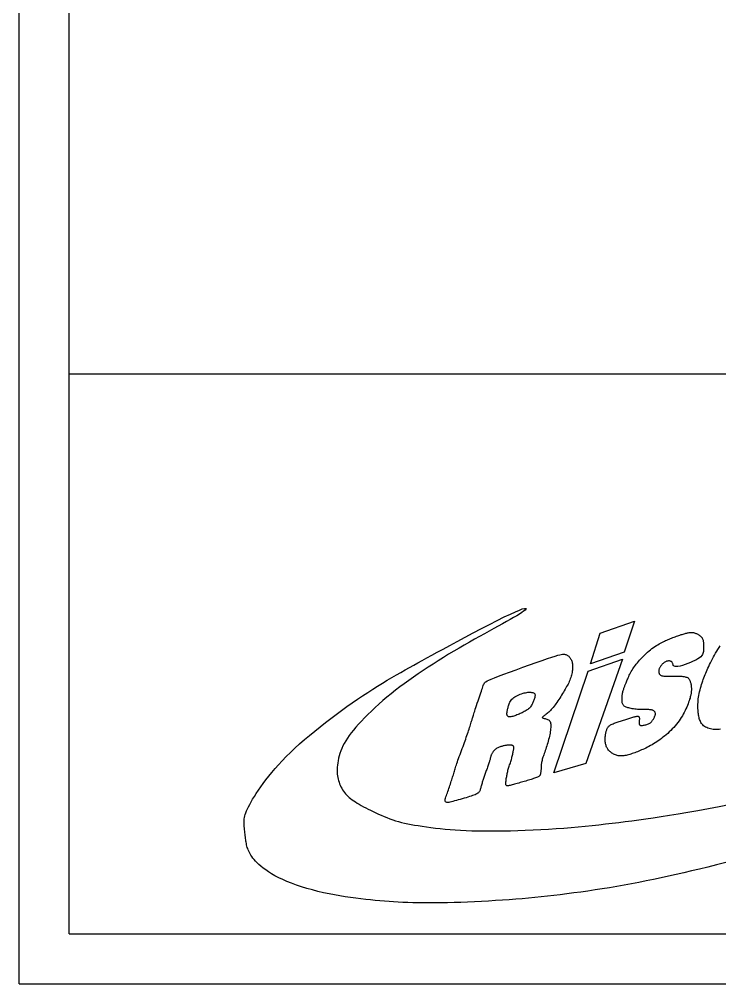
# Model space of a CAD drawing. Extents: x 275 to 562, y 265 to 469.
# Drawn here: x 274.9 to 292.41, y 264.95 to 289.07 of the extents above; entities that cross this region are included whole.
import ezdxf

# ---------------------------------------------------------------- set-up
doc = ezdxf.new("R2010")
doc.units = 0
doc.layers.add('圖框層', color=7, linetype='CONTINUOUS')
doc.layers.add('輪廓線層', color=7, linetype='CONTINUOUS')

msp = doc.modelspace()

# ---------------------------------------------------------------- linework, layer by layer
at = {"layer": '圖框層', "color": 7}
for p, q in [((274.898, 264.945), (274.898, 468.914)), ((276.148, 266.195), (276.148, 467.665)), ((276.148, 280.195), (560.648, 280.195)), ((276.148, 266.195), (560.648, 266.195)), ((274.898, 264.945), (561.898, 264.945))]:
    msp.add_line(p, q, dxfattribs=at)
at = {"layer": '輪廓線層', "color": 7}
for points in [[(292.558, 267.976), (292.329, 267.918), (292.111, 267.864), (291.903, 267.813), (291.702, 267.766), (291.507, 267.721), (291.316, 267.677), (291.127, 267.635), (290.94, 267.594), (290.754, 267.555), (290.569, 267.516), (290.385, 267.48), (290.202, 267.444), (290.019, 267.41), (289.837, 267.378), (289.654, 267.347), (289.472, 267.317), (289.291, 267.289), (289.111, 267.263), (288.934, 267.238), (288.759, 267.214), (288.588, 267.192), (288.421, 267.171), (288.258, 267.151), (288.099, 267.133), (287.941, 267.116), (287.785, 267.1), (287.629, 267.085), (287.471, 267.071), (287.31, 267.058), (287.146, 267.046), (286.977, 267.034), (286.804, 267.023), (286.63, 267.013), (286.454, 267.003), (286.278, 266.995), (286.104, 266.987), (285.932, 266.98), (285.765, 266.975), (285.603, 266.971), (285.446, 266.968), (285.295, 266.966), (285.148, 266.965), (285.007, 266.966), (284.87, 266.967), (284.739, 266.97), (284.612, 266.974), (284.489, 266.978), (284.371, 266.984), (284.254, 266.991), (284.14, 266.999), (284.026, 267.008), (283.912, 267.018), (283.796, 267.029), (283.678, 267.04), (283.558, 267.053), (283.434, 267.067), (283.308, 267.082), (283.178, 267.1), (283.047, 267.119), (282.913, 267.14), (282.778, 267.165), (282.641, 267.192), (282.502, 267.222), (282.363, 267.255), (282.225, 267.291), (282.089, 267.33), (281.956, 267.37), (281.828, 267.413), (281.705, 267.457), (281.59, 267.503), (281.482, 267.55), (281.382, 267.597), (281.29, 267.646), (281.205, 267.694), (281.128, 267.742), (281.057, 267.79), (280.994, 267.837), (280.937, 267.882), (280.886, 267.926), (280.841, 267.968), (280.802, 268.009), (280.767, 268.048), (280.737, 268.086), (280.711, 268.123), (280.688, 268.158), (280.668, 268.193), (280.65, 268.227), (280.634, 268.26), (280.62, 268.292), (280.608, 268.324), (280.598, 268.356), (280.589, 268.387), (280.581, 268.418), (280.575, 268.45), (280.569, 268.482), (280.564, 268.514), (280.56, 268.547), (280.556, 268.58), (280.552, 268.614), (280.548, 268.649), (280.544, 268.685), (280.54, 268.721), (280.536, 268.759), (280.531, 268.797), (280.526, 268.836), (280.522, 268.875), (280.519, 268.914), (280.517, 268.953), (280.516, 268.991), (280.517, 269.029), (280.521, 269.066), (280.527, 269.104), (280.535, 269.142), (280.547, 269.181), (280.561, 269.223), (280.58, 269.267), (280.602, 269.316), (280.628, 269.369), (280.658, 269.427), (280.692, 269.49), (280.731, 269.558), (280.775, 269.63), (280.823, 269.706), (280.875, 269.786), (280.932, 269.869), (280.994, 269.955), (281.061, 270.043), (281.132, 270.134), (281.209, 270.228), (281.291, 270.324), (281.379, 270.422), (281.472, 270.522), (281.571, 270.624), (281.677, 270.728), (281.789, 270.834), (281.906, 270.941), (282.028, 271.049), (282.155, 271.157), (282.284, 271.265), (282.416, 271.372), (282.549, 271.477), (282.684, 271.581), (282.818, 271.682), (282.952, 271.781), (283.085, 271.877), (283.218, 271.97), (283.349, 272.06), (283.479, 272.147), (283.607, 272.231), (283.733, 272.312), (283.856, 272.389), (283.977, 272.463), (284.096, 272.533), (284.212, 272.602), (284.326, 272.667), (284.437, 272.731), (284.546, 272.792), (284.653, 272.852), (284.758, 272.911), (284.864, 272.97), (284.972, 273.03), (285.087, 273.094), (285.21, 273.161), (285.345, 273.235), (285.494, 273.316), (285.659, 273.405), (285.843, 273.504), (286.041, 273.61), (286.246, 273.718), (286.452, 273.827), (286.655, 273.932), (286.846, 274.03), (287.022, 274.118), (287.174, 274.191), (287.3, 274.249), (287.399, 274.29), (287.473, 274.317), (287.524, 274.331), (287.555, 274.333), (287.566, 274.326), (287.561, 274.311), (287.54, 274.288), (287.506, 274.261), (287.46, 274.228), (287.402, 274.19), (287.334, 274.149), (287.256, 274.103), (287.17, 274.054), (287.076, 274.002), (286.976, 273.946), (286.87, 273.888), (286.759, 273.827), (286.644, 273.764), (286.524, 273.699), (286.402, 273.631), (286.276, 273.562), (286.149, 273.489), (286.02, 273.415), (285.89, 273.339), (285.759, 273.262), (285.629, 273.183), (285.499, 273.102), (285.37, 273.021), (285.242, 272.939), (285.116, 272.858), (284.992, 272.776), (284.87, 272.694), (284.751, 272.612), (284.635, 272.531), (284.521, 272.449), (284.409, 272.366), (284.3, 272.283), (284.194, 272.199), (284.089, 272.113), (283.987, 272.026), (283.888, 271.939), (283.792, 271.852), (283.7, 271.765), (283.612, 271.679), (283.528, 271.595), (283.45, 271.513), (283.377, 271.434), (283.311, 271.359), (283.25, 271.287), (283.194, 271.218), (283.144, 271.151), (283.099, 271.085), (283.058, 271.021), (283.022, 270.957), (282.99, 270.894), (282.961, 270.83), (282.936, 270.767), (282.914, 270.704), (282.895, 270.642), (282.879, 270.582), (282.867, 270.523), (282.857, 270.467), (282.849, 270.414), (282.845, 270.363), (282.842, 270.316), (282.842, 270.271), (282.843, 270.227), (282.847, 270.186), (282.853, 270.145), (282.86, 270.105), (282.869, 270.065), (282.88, 270.026), (282.892, 269.986), (282.906, 269.947), (282.921, 269.908), (282.939, 269.87), (282.958, 269.833), (282.978, 269.797), (283.001, 269.762), (283.025, 269.728), (283.051, 269.696), (283.079, 269.665), (283.11, 269.635), (283.143, 269.606), (283.178, 269.577), (283.216, 269.548), (283.257, 269.519), (283.3, 269.491), (283.347, 269.462), (283.396, 269.432), (283.448, 269.403), (283.502, 269.373), (283.559, 269.343), (283.618, 269.313), (283.68, 269.282), (283.744, 269.25), (283.81, 269.219), (283.878, 269.188), (283.947, 269.157), (284.018, 269.127), (284.089, 269.098), (284.16, 269.071), (284.233, 269.046), (284.305, 269.022), (284.378, 269.001), (284.452, 268.981), (284.529, 268.962), (284.608, 268.945), (284.692, 268.929), (284.78, 268.913), (284.873, 268.898), (284.972, 268.882), (285.076, 268.868), (285.186, 268.853), (285.3, 268.839), (285.419, 268.826), (285.542, 268.814), (285.668, 268.803), (285.798, 268.793), (285.931, 268.785), (286.067, 268.778), (286.208, 268.772), (286.353, 268.768), (286.504, 268.766), (286.661, 268.765), (286.825, 268.765), (286.996, 268.767), (287.174, 268.771), (287.359, 268.777), (287.548, 268.784), (287.74, 268.792), (287.934, 268.802), (288.128, 268.813), (288.319, 268.825), (288.507, 268.839), (288.691, 268.854), (288.869, 268.869), (289.044, 268.886), (289.216, 268.903), (289.385, 268.921), (289.551, 268.94), (289.717, 268.959), (289.882, 268.979), (290.047, 269), (290.214, 269.021), (290.385, 269.044), (290.563, 269.069), (290.748, 269.096), (290.943, 269.125), (291.151, 269.158), (291.373, 269.195), (291.61, 269.235), (291.861, 269.28), (292.124, 269.328), (292.396, 269.38), (292.675, 269.435)], [(292.429, 271.309), (292.398, 271.305), (292.367, 271.302), (292.336, 271.3), (292.305, 271.3), (292.273, 271.302), (292.241, 271.305), (292.209, 271.311), (292.176, 271.318), (292.144, 271.327), (292.113, 271.338), (292.083, 271.35), (292.055, 271.364), (292.029, 271.38), (292.005, 271.397), (291.984, 271.416), (291.966, 271.435), (291.95, 271.457), (291.937, 271.479), (291.925, 271.502), (291.915, 271.527), (291.906, 271.552), (291.898, 271.578), (291.891, 271.605), (291.885, 271.633), (291.879, 271.662), (291.874, 271.692), (291.87, 271.723), (291.867, 271.755), (291.865, 271.789), (291.863, 271.825), (291.862, 271.862), (291.862, 271.9), (291.863, 271.94), (291.865, 271.981), (291.868, 272.023), (291.872, 272.067), (291.878, 272.111), (291.885, 272.156), (291.894, 272.201), (291.904, 272.247), (291.915, 272.294), (291.927, 272.339), (291.94, 272.385), (291.953, 272.43), (291.967, 272.474), (291.982, 272.516), (291.996, 272.557), (292.011, 272.597), (292.026, 272.637), (292.042, 272.676), (292.058, 272.715), (292.075, 272.755), (292.094, 272.796), (292.113, 272.838), (292.134, 272.882), (292.156, 272.928), (292.179, 272.974), (292.203, 273.022), (292.228, 273.07), (292.253, 273.117), (292.279, 273.165), (292.306, 273.212), (292.334, 273.258), (292.362, 273.304), (292.392, 273.35), (292.423, 273.397)]]:
    msp.add_lwpolyline(points, dxfattribs=at)
for points in [[(289.415, 273.709), (290.275, 274.011), (290.021, 273.24), (289.18, 272.947)], [(290.946, 272.907), (290.935, 272.893), (290.925, 272.88), (290.917, 272.866), (290.909, 272.853), (290.902, 272.839), (290.896, 272.825), (290.891, 272.811), (290.887, 272.798), (290.884, 272.784), (290.883, 272.771), (290.882, 272.758), (290.883, 272.745), (290.885, 272.733), (290.888, 272.721), (290.892, 272.709), (290.896, 272.698), (290.902, 272.688), (290.91, 272.678), (290.919, 272.669), (290.93, 272.66), (290.945, 272.653), (290.962, 272.647), (290.984, 272.642), (291.009, 272.638), (291.039, 272.636), (291.073, 272.635), (291.11, 272.635), (291.149, 272.636), (291.19, 272.637), (291.232, 272.638), (291.273, 272.639), (291.314, 272.639), (291.353, 272.639), (291.39, 272.638), (291.425, 272.637), (291.458, 272.634), (291.488, 272.631), (291.516, 272.627), (291.542, 272.621), (291.564, 272.615), (291.584, 272.609), (291.6, 272.601), (291.615, 272.592), (291.627, 272.582), (291.637, 272.57), (291.646, 272.558), (291.654, 272.544), (291.661, 272.53), (291.668, 272.514), (291.673, 272.497), (291.679, 272.478), (291.683, 272.46), (291.688, 272.441), (291.691, 272.421), (291.694, 272.401), (291.696, 272.382), (291.698, 272.363), (291.699, 272.344), (291.699, 272.325), (291.699, 272.308), (291.699, 272.291), (291.699, 272.275), (291.698, 272.259), (291.697, 272.245), (291.696, 272.232), (291.695, 272.22), (291.694, 272.207), (291.692, 272.194), (291.689, 272.178), (291.685, 272.161), (291.68, 272.141), (291.673, 272.117), (291.665, 272.09), (291.655, 272.058), (291.644, 272.024), (291.631, 271.986), (291.616, 271.947), (291.6, 271.905), (291.583, 271.863), (291.564, 271.819), (291.543, 271.775), (291.522, 271.732), (291.498, 271.688), (291.474, 271.644), (291.447, 271.601), (291.42, 271.558), (291.39, 271.516), (291.359, 271.474), (291.327, 271.433), (291.293, 271.393), (291.257, 271.354), (291.221, 271.316), (291.183, 271.278), (291.145, 271.242), (291.107, 271.207), (291.068, 271.173), (291.028, 271.14), (290.989, 271.108), (290.95, 271.078), (290.911, 271.048), (290.871, 271.02), (290.832, 270.993), (290.793, 270.968), (290.754, 270.943), (290.715, 270.92), (290.676, 270.899), (290.637, 270.878), (290.599, 270.859), (290.562, 270.84), (290.525, 270.823), (290.488, 270.806), (290.452, 270.791), (290.418, 270.776), (290.383, 270.762), (290.35, 270.748), (290.317, 270.735), (290.284, 270.723), (290.252, 270.711), (290.221, 270.7), (290.189, 270.69), (290.158, 270.68), (290.128, 270.672), (290.097, 270.663), (290.067, 270.656), (290.038, 270.651), (290.009, 270.646), (289.981, 270.643), (289.953, 270.642), (289.926, 270.642), (289.899, 270.644), (289.873, 270.648), (289.848, 270.653), (289.824, 270.659), (289.801, 270.667), (289.778, 270.677), (289.756, 270.687), (289.734, 270.699), (289.714, 270.712), (289.694, 270.726), (289.676, 270.741), (289.658, 270.756), (289.642, 270.773), (289.627, 270.79), (289.613, 270.808), (289.601, 270.826), (289.59, 270.844), (289.581, 270.864), (289.572, 270.884), (289.565, 270.904), (289.559, 270.926), (289.555, 270.948), (289.551, 270.971), (289.548, 270.994), (289.546, 271.019), (289.545, 271.044), (289.545, 271.069), (289.546, 271.094), (289.547, 271.118), (289.549, 271.142), (289.551, 271.165), (289.554, 271.186), (289.558, 271.207), (289.562, 271.226), (289.566, 271.245), (289.571, 271.263), (289.576, 271.28), (289.582, 271.296), (289.589, 271.311), (289.596, 271.326), (289.604, 271.341), (289.613, 271.355), (289.623, 271.368), (289.634, 271.381), (289.647, 271.393), (289.662, 271.405), (289.679, 271.416), (289.698, 271.427), (289.719, 271.438), (289.741, 271.448), (289.765, 271.458), (289.79, 271.467), (289.816, 271.476), (289.842, 271.485), (289.869, 271.494), (289.896, 271.503), (289.924, 271.511), (289.951, 271.52), (289.978, 271.528), (290.005, 271.536), (290.033, 271.545), (290.06, 271.553), (290.086, 271.561), (290.112, 271.57), (290.138, 271.578), (290.164, 271.586), (290.188, 271.594), (290.212, 271.602), (290.235, 271.609), (290.257, 271.616), (290.278, 271.622), (290.297, 271.627), (290.315, 271.632), (290.332, 271.635), (290.347, 271.636), (290.361, 271.636), (290.372, 271.633), (290.382, 271.629), (290.389, 271.622), (290.394, 271.612), (290.398, 271.599), (290.399, 271.585), (290.4, 271.57), (290.399, 271.554), (290.398, 271.538), (290.397, 271.521), (290.396, 271.506), (290.395, 271.491), (290.394, 271.478), (290.394, 271.466), (290.395, 271.455), (290.396, 271.445), (290.398, 271.436), (290.401, 271.429), (290.404, 271.422), (290.409, 271.416), (290.414, 271.412), (290.421, 271.408), (290.429, 271.406), (290.439, 271.404), (290.451, 271.404), (290.465, 271.404), (290.481, 271.406), (290.499, 271.408), (290.519, 271.411), (290.541, 271.416), (290.562, 271.421), (290.584, 271.427), (290.606, 271.434), (290.626, 271.442), (290.645, 271.451), (290.662, 271.461), (290.676, 271.471), (290.69, 271.483), (290.701, 271.495), (290.712, 271.508), (290.721, 271.521), (290.731, 271.535), (290.74, 271.549), (290.749, 271.564), (290.757, 271.578), (290.766, 271.594), (290.774, 271.609), (290.781, 271.624), (290.787, 271.638), (290.793, 271.653), (290.797, 271.667), (290.799, 271.68), (290.8, 271.693), (290.8, 271.705), (290.798, 271.717), (290.795, 271.728), (290.79, 271.738), (290.784, 271.748), (290.777, 271.757), (290.768, 271.765), (290.758, 271.772), (290.746, 271.779), (290.733, 271.785), (290.717, 271.79), (290.7, 271.794), (290.68, 271.797), (290.658, 271.799), (290.634, 271.801), (290.608, 271.801), (290.579, 271.801), (290.55, 271.801), (290.518, 271.8), (290.486, 271.8), (290.453, 271.801), (290.419, 271.802), (290.385, 271.804), (290.351, 271.807), (290.317, 271.81), (290.284, 271.814), (290.252, 271.819), (290.221, 271.824), (290.191, 271.83), (290.163, 271.835), (290.137, 271.841), (290.113, 271.847), (290.091, 271.854), (290.071, 271.861), (290.052, 271.868), (290.036, 271.877), (290.022, 271.886), (290.009, 271.897), (289.999, 271.909), (289.99, 271.922), (289.983, 271.936), (289.977, 271.952), (289.973, 271.969), (289.97, 271.987), (289.967, 272.006), (289.966, 272.027), (289.965, 272.048), (289.965, 272.071), (289.965, 272.094), (289.967, 272.118), (289.968, 272.142), (289.971, 272.166), (289.974, 272.189), (289.978, 272.212), (289.983, 272.234), (289.988, 272.255), (289.994, 272.276), (290, 272.295), (290.007, 272.314), (290.014, 272.333), (290.02, 272.35), (290.027, 272.367), (290.033, 272.384), (290.039, 272.4), (290.046, 272.417), (290.053, 272.434), (290.06, 272.452), (290.068, 272.471), (290.076, 272.492), (290.086, 272.516), (290.096, 272.541), (290.108, 272.569), (290.12, 272.598), (290.134, 272.628), (290.148, 272.66), (290.164, 272.691), (290.18, 272.723), (290.197, 272.755), (290.215, 272.786), (290.235, 272.817), (290.255, 272.847), (290.276, 272.877), (290.299, 272.908), (290.323, 272.938), (290.349, 272.97), (290.376, 273.002), (290.405, 273.035), (290.435, 273.068), (290.467, 273.102), (290.5, 273.137), (290.534, 273.17), (290.569, 273.204), (290.604, 273.236), (290.64, 273.267), (290.677, 273.297), (290.714, 273.325), (290.751, 273.352), (290.787, 273.377), (290.824, 273.401), (290.859, 273.423), (290.894, 273.443), (290.928, 273.462), (290.961, 273.48), (290.994, 273.496), (291.025, 273.511), (291.055, 273.525), (291.086, 273.539), (291.116, 273.551), (291.146, 273.564), (291.176, 273.576), (291.206, 273.588), (291.236, 273.6), (291.267, 273.611), (291.297, 273.623), (291.327, 273.634), (291.357, 273.645), (291.385, 273.655), (291.414, 273.665), (291.441, 273.675), (291.467, 273.683), (291.492, 273.691), (291.517, 273.699), (291.54, 273.705), (291.562, 273.711), (291.583, 273.716), (291.603, 273.721), (291.622, 273.724), (291.64, 273.727), (291.657, 273.729), (291.673, 273.73), (291.689, 273.731), (291.705, 273.731), (291.72, 273.729), (291.735, 273.727), (291.75, 273.725), (291.765, 273.721), (291.78, 273.717), (291.795, 273.712), (291.811, 273.707), (291.826, 273.7), (291.841, 273.693), (291.857, 273.685), (291.872, 273.676), (291.888, 273.667), (291.902, 273.656), (291.917, 273.646), (291.93, 273.634), (291.943, 273.622), (291.954, 273.61), (291.965, 273.597), (291.973, 273.584), (291.98, 273.57), (291.986, 273.555), (291.991, 273.54), (291.995, 273.524), (291.998, 273.506), (292, 273.488), (292.002, 273.469), (292.003, 273.448), (292.004, 273.426), (292.005, 273.403), (292.005, 273.379), (292.005, 273.355), (292.004, 273.33), (292.003, 273.305), (292.002, 273.279), (292, 273.254), (291.996, 273.229), (291.989, 273.204), (291.978, 273.178), (291.961, 273.151), (291.937, 273.124), (291.904, 273.096), (291.861, 273.068), (291.808, 273.038), (291.747, 273.008), (291.68, 272.979), (291.611, 272.951), (291.542, 272.927), (291.476, 272.906), (291.416, 272.89), (291.364, 272.88), (291.324, 272.876), (291.294, 272.878), (291.272, 272.884), (291.257, 272.895), (291.247, 272.907), (291.241, 272.921), (291.237, 272.936), (291.233, 272.951), (291.229, 272.964), (291.223, 272.975), (291.216, 272.985), (291.208, 272.994), (291.199, 273.001), (291.189, 273.007), (291.178, 273.011), (291.166, 273.015), (291.153, 273.017), (291.14, 273.017), (291.126, 273.017), (291.111, 273.015), (291.096, 273.012), (291.081, 273.008), (291.066, 273.003), (291.051, 272.996), (291.036, 272.988), (291.022, 272.979), (291.008, 272.968), (290.994, 272.957), (290.981, 272.945), (290.969, 272.933), (290.957, 272.92)], [(288.141, 271.535), (288.155, 271.52), (288.166, 271.502), (288.175, 271.482), (288.18, 271.46), (288.184, 271.436), (288.186, 271.409), (288.186, 271.38), (288.184, 271.35), (288.181, 271.317), (288.177, 271.283), (288.172, 271.247), (288.166, 271.21), (288.158, 271.172), (288.15, 271.133), (288.141, 271.094), (288.131, 271.053), (288.12, 271.013), (288.108, 270.972), (288.096, 270.931), (288.083, 270.891), (288.07, 270.851), (288.057, 270.812), (288.044, 270.775), (288.032, 270.739), (288.02, 270.705), (288.009, 270.673), (287.999, 270.642), (287.989, 270.613), (287.98, 270.585), (287.972, 270.558), (287.965, 270.531), (287.959, 270.505), (287.955, 270.48), (287.951, 270.456), (287.948, 270.432), (287.946, 270.408), (287.945, 270.386), (287.943, 270.364), (287.942, 270.343), (287.941, 270.323), (287.94, 270.303), (287.938, 270.285), (287.936, 270.267), (287.934, 270.25), (287.932, 270.235), (287.93, 270.221), (287.929, 270.207), (287.927, 270.195), (287.925, 270.184), (287.923, 270.175), (287.921, 270.166), (287.917, 270.157), (287.912, 270.149), (287.905, 270.142), (287.895, 270.134), (287.883, 270.126), (287.868, 270.118), (287.849, 270.11), (287.828, 270.102), (287.804, 270.093), (287.779, 270.084), (287.751, 270.074), (287.721, 270.065), (287.691, 270.055), (287.659, 270.045), (287.626, 270.035), (287.592, 270.025), (287.558, 270.015), (287.523, 270.005), (287.488, 269.995), (287.453, 269.985), (287.418, 269.974), (287.382, 269.964), (287.348, 269.954), (287.314, 269.945), (287.281, 269.935), (287.249, 269.927), (287.22, 269.919), (287.192, 269.912), (287.168, 269.905), (287.146, 269.9), (287.126, 269.897), (287.109, 269.895), (287.095, 269.895), (287.084, 269.898), (287.074, 269.903), (287.068, 269.911), (287.063, 269.922), (287.06, 269.937), (287.059, 269.955), (287.06, 269.976), (287.062, 269.998), (287.065, 270.023), (287.069, 270.048), (287.073, 270.074), (287.077, 270.101), (287.082, 270.127), (287.086, 270.153), (287.091, 270.179), (287.096, 270.204), (287.101, 270.23), (287.107, 270.256), (287.113, 270.282), (287.12, 270.308), (287.128, 270.335), (287.137, 270.362), (287.146, 270.389), (287.155, 270.416), (287.165, 270.444), (287.174, 270.472), (287.183, 270.5), (287.192, 270.527), (287.2, 270.555), (287.207, 270.583), (287.214, 270.61), (287.22, 270.637), (287.226, 270.663), (287.232, 270.689), (287.237, 270.713), (287.242, 270.736), (287.246, 270.757), (287.251, 270.777), (287.255, 270.795), (287.258, 270.812), (287.26, 270.828), (287.262, 270.841), (287.262, 270.854), (287.261, 270.865), (287.258, 270.874), (287.254, 270.882), (287.249, 270.889), (287.243, 270.895), (287.236, 270.899), (287.228, 270.903), (287.219, 270.907), (287.209, 270.909), (287.199, 270.911), (287.188, 270.913), (287.177, 270.914), (287.165, 270.915), (287.153, 270.915), (287.14, 270.915), (287.126, 270.914), (287.112, 270.913), (287.097, 270.911), (287.082, 270.909), (287.066, 270.906), (287.049, 270.903), (287.032, 270.899), (287.014, 270.895), (286.996, 270.891), (286.977, 270.886), (286.957, 270.88), (286.938, 270.874), (286.918, 270.867), (286.897, 270.86), (286.878, 270.851), (286.858, 270.842), (286.839, 270.832), (286.821, 270.821), (286.804, 270.809), (286.788, 270.795), (286.773, 270.781), (286.759, 270.767), (286.747, 270.752), (286.735, 270.737), (286.725, 270.722), (286.716, 270.707), (286.708, 270.694), (286.702, 270.68), (286.696, 270.667), (286.692, 270.654), (286.687, 270.641), (286.684, 270.628), (286.68, 270.615), (286.677, 270.601), (286.673, 270.587), (286.669, 270.572), (286.665, 270.556), (286.66, 270.54), (286.655, 270.522), (286.65, 270.503), (286.643, 270.483), (286.636, 270.461), (286.628, 270.437), (286.62, 270.412), (286.611, 270.386), (286.601, 270.359), (286.591, 270.331), (286.582, 270.304), (286.572, 270.277), (286.563, 270.25), (286.554, 270.224), (286.545, 270.199), (286.536, 270.174), (286.528, 270.15), (286.52, 270.127), (286.512, 270.103), (286.504, 270.079), (286.497, 270.055), (286.489, 270.031), (286.481, 270.007), (286.473, 269.983), (286.466, 269.959), (286.458, 269.935), (286.452, 269.912), (286.445, 269.889), (286.439, 269.867), (286.433, 269.845), (286.428, 269.825), (286.422, 269.806), (286.416, 269.787), (286.408, 269.769), (286.399, 269.753), (286.388, 269.737), (286.374, 269.723), (286.357, 269.709), (286.338, 269.696), (286.315, 269.684), (286.29, 269.673), (286.261, 269.661), (286.228, 269.649), (286.193, 269.637), (286.154, 269.625), (286.111, 269.611), (286.066, 269.597), (286.018, 269.583), (285.97, 269.569), (285.921, 269.554), (285.872, 269.54), (285.825, 269.527), (285.78, 269.515), (285.738, 269.503), (285.699, 269.494), (285.664, 269.486), (285.632, 269.481), (285.605, 269.479), (285.582, 269.481), (285.565, 269.487), (285.553, 269.497), (285.546, 269.513), (285.545, 269.533), (285.547, 269.558), (285.554, 269.585), (285.563, 269.616), (285.574, 269.649), (285.586, 269.683), (285.599, 269.719), (285.612, 269.755), (285.625, 269.792), (285.638, 269.829), (285.651, 269.865), (285.663, 269.902), (285.675, 269.938), (285.687, 269.974), (285.698, 270.009), (285.709, 270.043), (285.719, 270.076), (285.729, 270.108), (285.739, 270.14), (285.749, 270.171), (285.758, 270.202), (285.768, 270.232), (285.777, 270.263), (285.786, 270.293), (285.795, 270.323), (285.804, 270.354), (285.814, 270.386), (285.825, 270.42), (285.837, 270.456), (285.85, 270.494), (285.864, 270.535), (285.88, 270.579), (285.897, 270.625), (285.915, 270.674), (285.934, 270.724), (285.953, 270.774), (285.972, 270.825), (285.991, 270.876), (286.009, 270.925), (286.026, 270.974), (286.043, 271.02), (286.058, 271.065), (286.073, 271.109), (286.088, 271.152), (286.101, 271.193), (286.115, 271.234), (286.128, 271.273), (286.14, 271.312), (286.153, 271.349), (286.165, 271.385), (286.176, 271.42), (286.187, 271.453), (286.197, 271.485), (286.206, 271.514), (286.215, 271.541), (286.222, 271.567), (286.229, 271.59), (286.236, 271.614), (286.243, 271.638), (286.251, 271.665), (286.26, 271.694), (286.27, 271.727), (286.282, 271.764), (286.297, 271.808), (286.313, 271.856), (286.33, 271.907), (286.348, 271.961), (286.367, 272.016), (286.385, 272.071), (286.403, 272.124), (286.42, 272.174), (286.435, 272.221), (286.449, 272.265), (286.462, 272.304), (286.474, 272.34), (286.485, 272.372), (286.496, 272.4), (286.506, 272.426), (286.517, 272.447), (286.528, 272.466), (286.542, 272.483), (286.562, 272.499), (286.593, 272.518), (286.637, 272.539), (286.697, 272.564), (286.777, 272.596), (286.88, 272.635), (287.008, 272.683), (287.156, 272.738), (287.317, 272.797), (287.485, 272.858), (287.654, 272.919), (287.817, 272.977), (287.968, 273.03), (288.099, 273.076), (288.207, 273.113), (288.293, 273.14), (288.36, 273.16), (288.411, 273.174), (288.448, 273.182), (288.476, 273.186), (288.498, 273.187), (288.515, 273.186), (288.531, 273.184), (288.547, 273.181), (288.562, 273.176), (288.577, 273.171), (288.591, 273.164), (288.605, 273.156), (288.619, 273.146), (288.632, 273.135), (288.645, 273.122), (288.658, 273.107), (288.67, 273.091), (288.681, 273.074), (288.692, 273.056), (288.701, 273.036), (288.71, 273.015), (288.717, 272.994), (288.722, 272.972), (288.727, 272.949), (288.729, 272.925), (288.731, 272.9), (288.731, 272.874), (288.731, 272.848), (288.729, 272.82), (288.725, 272.791), (288.721, 272.761), (288.716, 272.73), (288.709, 272.699), (288.702, 272.666), (288.693, 272.634), (288.683, 272.601), (288.672, 272.568), (288.66, 272.536), (288.646, 272.504), (288.632, 272.472), (288.616, 272.44), (288.599, 272.408), (288.581, 272.375), (288.562, 272.342), (288.543, 272.308), (288.522, 272.274), (288.5, 272.238), (288.478, 272.201), (288.455, 272.164), (288.432, 272.127), (288.408, 272.09), (288.384, 272.053), (288.36, 272.017), (288.337, 271.982), (288.313, 271.948), (288.29, 271.916), (288.267, 271.885), (288.244, 271.856), (288.221, 271.828), (288.198, 271.802), (288.176, 271.778), (288.154, 271.756), (288.132, 271.735), (288.111, 271.716), (288.09, 271.699), (288.07, 271.684), (288.051, 271.67), (288.034, 271.658), (288.018, 271.647), (288.004, 271.637), (287.993, 271.628), (287.983, 271.62), (287.976, 271.613), (287.972, 271.607), (287.972, 271.602), (287.974, 271.597), (287.98, 271.593), (287.99, 271.589), (288.005, 271.585), (288.022, 271.581), (288.041, 271.577), (288.062, 271.572), (288.084, 271.565), (288.104, 271.557), (288.124, 271.547)], [(289.121, 272.761), (289.981, 273.064), (289.063, 270.456), (288.261, 270.222)], [(287.496, 271.737), (287.471, 271.724), (287.445, 271.712), (287.419, 271.699), (287.392, 271.687), (287.365, 271.676), (287.338, 271.666), (287.312, 271.656), (287.285, 271.647), (287.26, 271.639), (287.234, 271.632), (287.21, 271.627), (287.188, 271.623), (287.167, 271.621), (287.148, 271.621), (287.131, 271.623), (287.117, 271.628), (287.107, 271.634), (287.099, 271.644), (287.093, 271.655), (287.09, 271.668), (287.088, 271.682), (287.088, 271.698), (287.089, 271.715), (287.091, 271.733), (287.094, 271.751), (287.097, 271.77), (287.101, 271.79), (287.105, 271.81), (287.11, 271.831), (287.115, 271.853), (287.121, 271.875), (287.128, 271.897), (287.135, 271.92), (287.143, 271.943), (287.152, 271.967), (287.163, 271.99), (287.176, 272.013), (287.191, 272.036), (287.21, 272.059), (287.232, 272.08), (287.258, 272.101), (287.287, 272.12), (287.318, 272.139), (287.352, 272.156), (287.386, 272.172), (287.421, 272.186), (287.456, 272.198), (287.49, 272.209), (287.523, 272.217), (287.555, 272.224), (287.584, 272.229), (287.612, 272.233), (287.638, 272.234), (287.663, 272.235), (287.685, 272.234), (287.705, 272.232), (287.723, 272.229), (287.739, 272.225), (287.753, 272.219), (287.765, 272.213), (287.774, 272.204), (287.782, 272.194), (287.787, 272.183), (287.79, 272.17), (287.79, 272.155), (287.789, 272.138), (287.786, 272.12), (287.782, 272.101), (287.776, 272.081), (287.769, 272.06), (287.762, 272.039), (287.754, 272.017), (287.745, 271.996), (287.737, 271.975), (287.727, 271.954), (287.717, 271.933), (287.706, 271.913), (287.694, 271.893), (287.68, 271.874), (287.665, 271.856), (287.649, 271.839), (287.631, 271.823), (287.611, 271.807), (287.59, 271.793), (287.568, 271.778), (287.545, 271.764), (287.521, 271.751)]]:
    msp.add_lwpolyline(points, close=True, dxfattribs=at)

doc.saveas('drawing.dxf')
